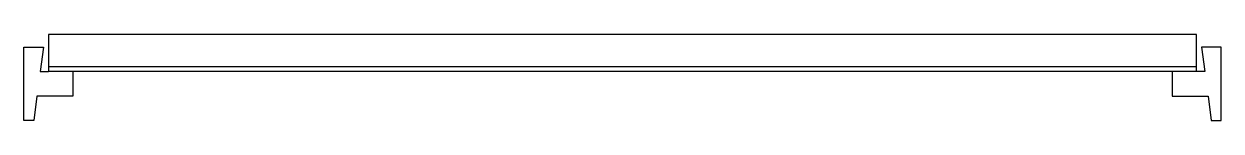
# Model space of a CAD drawing. Header units: millimetres. Extents: x 0 to 1222, y -74 to 14.
import ezdxf

# ---------------------------------------------------------------- set-up
doc = ezdxf.new("R2010")
doc.units = ezdxf.units.MM
doc.layers.add('KwikScaf Matrix', color=7, linetype='Continuous')

# ---------------------------------------------------------------- blocks, each defined once
blk = doc.blocks.new('2D Transom 1.2 Metre')
at = {"color": 0, "extrusion": (0, 1, -1.83691e-16)}
for p, q in [((1197, 63), (25, 63)), ((25, 63), (25, 30)), ((1197, 30), (1197, 63)), ((0, 50), (20, 50)), ((0, -25), (0, 50)), ((20, 50), (16.7, 25)), ((1202, 50), (1205.3, 25)), ((1222, 50), (1202, 50)), ((1222, -25), (1222, 50)), ((16.7, 25), (25, 25)), ((1197, 30), (25, 30)), ((25, 30), (25, 25)), ((1197, 25), (25, 25)), ((50, 25), (50, 0)), ((1172, 25), (1172, 0)), ((1197, 25), (1197, 30)), ((1205.3, 25), (1197, 25)), ((50, 0), (13.3, 0)), ((13.3, 0), (10, -25)), ((1172, 0), (1208.7, 0)), ((1208.7, 0), (1212, -25)), ((10, -25), (0, -25)), ((1212, -25), (1222, -25))]:
    blk.add_line(p, q, dxfattribs=at)

msp = doc.modelspace()

# ---------------------------------------------------------------- block references
at = {"layer": 'KwikScaf Matrix'}
msp.add_blockref('2D Transom 1.2 Metre', (0, -49), dxfattribs=at)

doc.saveas('drawing.dxf')
